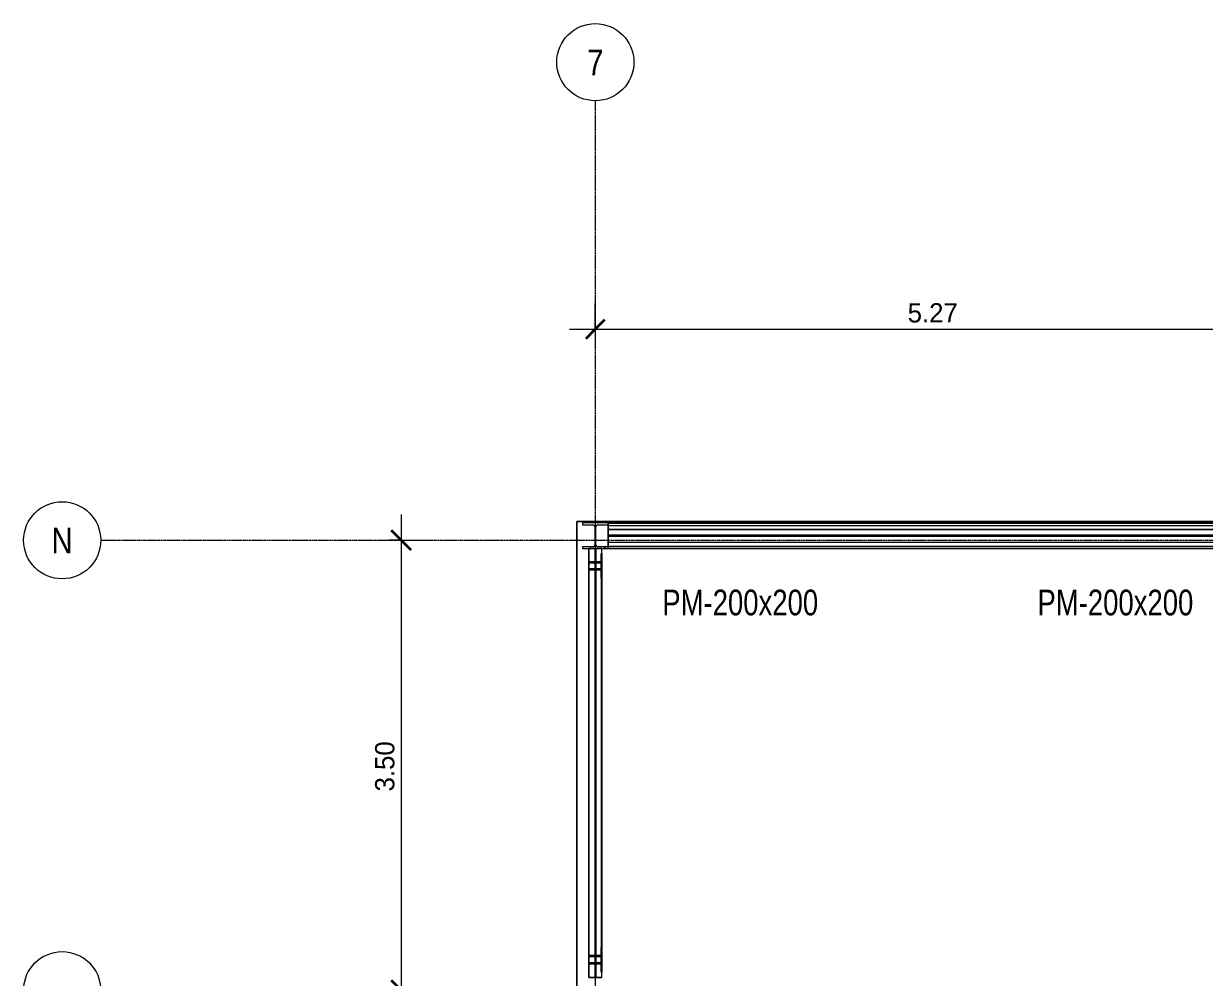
# Model space of a CAD drawing. Header units: centimetres. Extents: x -14155 to 6577, y -1225 to 8033.
# Drawn here: x 3423 to 4342, y 6460 to 7202 of the extents above; entities that cross this region are included whole.
import ezdxf

# ---------------------------------------------------------------- set-up
doc = ezdxf.new("R2010")
doc.units = ezdxf.units.CM
for name, pattern in [('_Overhead', [0.47625, 0.3175, -0.15875]), ('Grid Line', [2.2225, 1.27, -0.3175, 0.3175, -0.3175]), ('Hidden', [0.714375, 0.47625, -0.238125])]:
    doc.linetypes.add(name, pattern=pattern)
for name, color, linetype, lineweight in [('A-ANNO-DIMS', 7, 'Continuous', 9), ('A-ANNO-DIMS-100', 7, 'Continuous', 9), ('A-FLOR', 7, 'Continuous', 9), ('S-BEAM', 7, 'Continuous', 9), ('S-COLS', 7, 'Continuous', 9), ('S-COLS-IDEN', 7, 'Continuous', 9), ('S-GRID', 7, 'Continuous', 9), ('S-GRID-IDEN', 7, 'Continuous', 9)]:
    doc.layers.add(name, color=color, linetype=linetype, lineweight=lineweight)
doc.styles.add('Century Gothic_2', font='GOTHIC.TTF', dxfattribs={"width": 0.8, "height": 20})
doc.styles.add('Century Gothic_3', font='GOTHIC.TTF', dxfattribs={"height": 15})
doc.styles.add('Saira Condensed_1', font='SairaCondensed-Regular.ttf', dxfattribs={"height": 20})
doc.dimstyles.new('FCA_N_Cotas_E100_3', dxfattribs={"dimscale": 30.48, "dimtxt": 15.662524, "dimasz": 0.492126, "dimexe": 0.656168, "dimexo": 0.656168, "dimgap": 0.032808, "dimtad": 1, "dimlfac": 0.01, "dimrnd": 0.01, "dimzin": 0, "dimdsep": 46, "dimtxsty": 'Century Gothic_3', "dimblk1": 'OBLIQUE', "dimblk2": 'OBLIQUE', "dimsah": 1, "dimcen": 0.09, "dimdle": 0.656168, "dimadec": 3, "dimazin": 2, "dimtfac": 1, "dimtdec": 4, "dimtix": 1, "dimtmove": 0, "dimatfit": 3, "dimfxl": 1, "dimtvp": 1, "dimtolj": 1, "dimtzin": 0, "dimarcsym": 2})

# ---------------------------------------------------------------- blocks, each defined once
blk = doc.blocks.new('UC-Perfil universal-Pilar - 200 x 200-V73-N01 - Planta - Detalle planta 01')
at = {"layer": 'S-COLS'}
h = blk.add_hatch(dxfattribs=at)
h.set_pattern_fill('FP_40', color=256, style=0, pattern_type=2)
h.set_pattern_definition([(45, (10342.235, -6803.936), (-25.14472, 25.14472), []), (45, (10342.235, -6765.836), (-25.14472, 25.14472), [])])
h.paths.add_polyline_path([(-0.36, -10), (10, -10), (10, -8.46), (2.01, -8.46), (0.94, -8.01), (0.49, -6.94), (0.49, 6.94), (0.94, 8.01), (2.01, 8.46), (10, 8.46), (10, 10), (-10, 10), (-10, 8.46), (-2.02, 8.46), (-0.94, 8.01), (-0.5, 6.94), (-0.5, -6.94), (-0.94, -8.01), (-2.02, -8.46), (-10, -8.46), (-10, -10)])
at = {"layer": 'S-COLS', "lineweight": 18}
for p, q in [((10, 10), (-10, 10)), ((-10, 10), (-10, 8.46)), ((10, 8.46), (10, 10)), ((-10, 8.46), (-2.02, 8.46)), ((-0.5, 6.94), (-0.5, -6.94)), ((0.49, -6.94), (0.49, 6.94)), ((2.01, 8.46), (10, 8.46)), ((-2.02, -8.46), (-10, -8.46)), ((-10, -8.46), (-10, -10)), ((10, -8.46), (2.01, -8.46)), ((10, -10), (10, -8.46)), ((-10, -10), (10, -10))]:
    blk.add_line(p, q, dxfattribs=at)
for centre, start, end in [((-2.02, 6.94), 0, 90), ((2.01, 6.94), 90, 180), ((-2.02, -6.94), 270, 0), ((2.01, -6.94), 180, 270)]:
    blk.add_arc(centre, 1.52, start, end, dxfattribs=at)
blk = doc.blocks.new('M_W Shapes - 150 x 200-1837127-N01 - Planta - Detalle planta 01')
at = {"layer": 'S-BEAM', "color": 253, "true_color": 0xaaaaaa}
for p, q in [((-168.31, 5), (-168.31, 0.57)), ((-168.31, -5), (-168.31, 5)), ((-168.31, 5), (-168.31, 2.48)), ((-168.31, 2.48), (-168.31, 5)), ((-152.44, 5), (-168.31, 5)), ((-168.31, 5), (165.16, 5)), ((-168.31, 5), (165.16, 5)), ((-168.31, 5), (-152.44, 5)), ((-168.31, 0.5), (-168.31, 2.48)), ((-168.31, 1.97), (-168.31, 2.48)), ((-168.31, 0.5), (-168.31, 1.97)), ((-168.31, 0.5), (-168.31, -0.5)), ((-151.49, 5), (-152.44, 5)), ((-152.44, 5), (-151.49, 5)), ((-139.33, 5), (-151.49, 5)), ((-151.49, 5), (-138.09, 5)), ((-136.99, 5), (-139.33, 5)), ((-138.09, 5), (-135.8, 5)), ((140.39, 5), (-136.99, 5)), ((-135.8, 5), (139.2, 5)), ((139.2, 5), (141.53, 5)), ((142.72, 5), (140.39, 5)), ((141.53, 5), (148.67, 5)), ((148.67, 5), (142.72, 5)), ((149.62, 5), (148.67, 5)), ((148.67, 5), (149.62, 5)), ((165.16, 5), (149.62, 5)), ((149.62, 5), (165.16, 5)), ((165.16, 5), (165.16, 2.48)), ((165.16, 2.48), (165.16, 5)), ((165.16, 0.57), (165.16, 5)), ((165.16, 2.48), (165.16, 1.08)), ((165.16, 2.48), (165.16, 0.57)), ((165.16, 1.08), (165.16, 0.77)), ((165.16, 0.77), (165.16, 0.57)), ((165.16, 0.57), (165.16, 0.5)), ((165.16, 0.57), (165.16, 0.5)), ((165.16, -0.5), (165.16, 0.5)), ((-168.31, -2.48), (-168.31, -0.5)), ((-168.31, -2.48), (-168.31, -0.5)), ((-168.31, -0.57), (-168.31, -5)), ((-168.31, -5), (-168.31, -2.48)), ((-168.31, -2.48), (-168.31, -5)), ((-168.31, -5), (165.16, -5)), ((-168.31, -5), (165.16, -5)), ((-168.31, -5), (-158.55, -5)), ((-168.31, -5), (-158.55, -5)), ((-158.55, -5), (-139.33, -5)), ((-158.55, -5), (-138.09, -5)), ((-139.33, -5), (142.72, -5)), ((-138.09, -5), (141.53, -5)), ((141.53, -5), (154.77, -5)), ((142.72, -5), (153.93, -5)), ((153.93, -5), (165.16, -5)), ((154.77, -5), (165.16, -5)), ((165.16, -0.5), (165.16, -0.57)), ((165.16, -0.5), (165.16, -0.57)), ((165.16, -0.57), (165.16, -1.49)), ((165.16, -0.57), (165.16, -1.08)), ((165.16, -5), (165.16, -0.57)), ((165.16, -1.08), (165.16, -2.48)), ((165.16, -1.49), (165.16, -2.48)), ((165.16, -5), (165.16, -2.48)), ((165.16, -2.48), (165.16, -5))]:
    blk.add_line(p, q, dxfattribs=at)
at = {"layer": 'S-BEAM', "color": 253, "linetype": 'Hidden', "true_color": 0xaaaaaa}
for p, q in [((165.16, 0.5), (-168.31, 0.5)), ((165.16, -0.5), (-168.31, -0.5))]:
    blk.add_line(p, q, dxfattribs=at)
blk = doc.blocks.new('M_W Shapes - 150 x 200-V74-N01 - Planta - Detalle planta 01')
at = {"layer": 'S-BEAM', "color": 253, "true_color": 0xaaaaaa}
for p, q in [((-253.47, 5), (-253.47, 0.57)), ((-253.47, -5), (-253.47, 5)), ((-253.47, 5), (-253.47, 2.48)), ((-253.47, 2.48), (-253.47, 5)), ((253.47, 5), (-253.47, 5)), ((-253.47, 5), (253.47, 5)), ((-253.47, 5), (253.47, 5)), ((-253.47, 5), (253.47, 5)), ((-253.47, 0.5), (-253.47, 2.48)), ((-253.47, 0.5), (-253.47, 2.48)), ((-253.47, 0.5), (-253.47, -0.5)), ((253.47, 5), (253.47, 2.48)), ((253.47, 2.48), (253.47, 5)), ((253.47, 5), (253.47, -5)), ((253.47, 0.57), (253.47, 5)), ((253.47, 2.48), (253.47, 1.97)), ((253.47, 2.48), (253.47, 1.97)), ((253.47, 1.97), (253.47, 0.57)), ((253.47, 1.97), (253.47, 1.49)), ((253.47, 1.49), (253.47, 1.08)), ((253.47, 1.08), (253.47, 0.57)), ((253.47, 0.57), (253.47, 0.5)), ((253.47, 0.57), (253.47, 0.5)), ((253.47, -0.5), (253.47, 0.5)), ((-253.47, -2.48), (-253.47, -0.5)), ((-253.47, -2.48), (-253.47, -0.5)), ((-253.47, -0.57), (-253.47, -5)), ((-253.47, -5), (-253.47, -2.48)), ((-253.47, -2.48), (-253.47, -5)), ((-253.47, -5), (253.47, -5)), ((-253.47, -5), (253.47, -5)), ((-253.47, -5), (253.47, -5)), ((-253.47, -5), (253.47, -5)), ((253.47, -0.5), (253.47, -0.57)), ((253.47, -0.5), (253.47, -0.57)), ((253.47, -0.57), (253.47, -2.48)), ((253.47, -0.57), (253.47, -1.08)), ((253.47, -5), (253.47, -0.57)), ((253.47, -1.08), (253.47, -2.48)), ((253.47, -5), (253.47, -2.48)), ((253.47, -2.48), (253.47, -5))]:
    blk.add_line(p, q, dxfattribs=at)
at = {"layer": 'S-BEAM', "color": 253, "linetype": 'Hidden', "true_color": 0xaaaaaa}
for p, q in [((253.47, 0.5), (-253.47, 0.5)), ((253.47, -0.5), (-253.47, -0.5))]:
    blk.add_line(p, q, dxfattribs=at)
blk = doc.blocks.new('RVR_Tensor angular doble L - d_10 mm-1745225-N01 - Planta - Detalle planta 01')
at = {"layer": 'S-BEAM', "color": 253, "true_color": 0xaaaaaa}
for p, q in [((-4.18, 5.03), (-3.86, 5.03)), ((2.4, 5.03), (-4.18, 5.03)), ((-4.18, 2.48), (-4.18, 5)), ((-4.18, 1.97), (-4.18, 2.46)), ((-4.18, 1.49), (-4.18, 1.95)), ((-4.18, 1.08), (-4.18, 1.48)), ((-4.18, 0.77), (-4.18, 1.07)), ((-4.18, 0.57), (-4.18, 0.76)), ((-4.18, -0.5), (-4.18, 0.5)), ((2.4, 5.03), (-3.86, 5.03)), ((-3.86, 5), (-3.86, 2.48)), ((-3.86, 2.46), (-3.86, 1.97)), ((-3.86, 1.95), (-3.86, 1.49)), ((-3.86, 1.48), (-3.86, 1.08)), ((-3.86, 1.07), (-3.86, 0.77)), ((-3.86, 0.76), (-3.86, 0.57)), ((-3.86, 0.5), (-3.86, -0.5)), ((-3.23, 2.48), (-3.23, 5)), ((-3.23, 5), (-2.91, 5)), ((1.45, 5), (-3.23, 5)), ((-3.23, 1.97), (-3.23, 2.46)), ((-3.23, 1.49), (-3.23, 1.95)), ((-3.23, 1.08), (-3.23, 1.48)), ((-3.23, 0.77), (-3.23, 1.07)), ((-3.23, 0.57), (-3.23, 0.76)), ((-3.23, -0.5), (-3.23, 0.5)), ((-2.91, 5), (-2.91, 2.48)), ((1.45, 5), (-2.91, 5)), ((-2.91, 2.46), (-2.91, 1.97)), ((-2.91, 1.95), (-2.91, 1.49)), ((-2.91, 1.48), (-2.91, 1.08)), ((-2.91, 1.07), (-2.91, 0.77)), ((-2.91, 0.76), (-2.91, 0.57)), ((-2.91, 0.5), (-2.91, -0.5)), ((2.4, 5), (1.45, 5)), ((2.4, 5), (1.45, 5)), ((155.59, 5.03), (2.4, 5.03)), ((155.98, 5.03), (2.4, 5.03)), ((155.59, 5), (2.4, 5)), ((155.98, 5), (2.4, 5)), ((302.24, 5.03), (155.59, 5.03)), ((156.76, 5), (155.59, 5)), ((302.56, 5.03), (155.98, 5.03)), ((157.14, 5), (155.98, 5)), ((296.61, 5), (156.76, 5)), ((297.39, 5), (157.14, 5)), ((302.56, 5), (296.61, 5)), ((302.56, 5), (297.39, 5)), ((302.24, 5.03), (302.56, 5.03)), ((302.24, -4.47), (302.24, 5)), ((302.56, 5), (302.56, -4.97)), ((303.19, 5), (302.56, 5)), ((303.51, 5), (302.56, 5)), ((303.19, 5), (303.51, 5)), ((303.19, -5), (303.19, 5)), ((303.51, 5), (303.51, -4.5)), ((-10.28, -4.97), (-10.28, -4.47)), ((-10.28, -4.47), (-4.18, -4.47)), ((1.45, -4.47), (-10.28, -4.47)), ((-4.66, -4.97), (-10.28, -4.97)), ((-4.66, -4.97), (-10.28, -4.97)), ((-3.86, -4.97), (-4.66, -4.97)), ((1.75, -4.97), (-4.66, -4.97)), ((-4.18, -0.77), (-4.18, -0.57)), ((-4.18, -1.08), (-4.18, -0.77)), ((-4.18, -1.49), (-4.18, -1.09)), ((-4.18, -1.97), (-4.18, -1.5)), ((-4.18, -4.47), (-4.18, -1.98)), ((1.45, -4.47), (-4.18, -4.47)), ((-3.86, -0.57), (-3.86, -0.77)), ((-3.86, -0.78), (-3.86, -1.08)), ((-3.86, -1.09), (-3.86, -1.49)), ((-3.86, -1.51), (-3.86, -1.97)), ((-3.86, -1.98), (-3.86, -4.47)), ((-3.86, -4.5), (-3.86, -4.93)), ((-3.86, -4.97), (1.75, -4.97)), ((-3.23, -0.77), (-3.23, -0.57)), ((-3.23, -1.08), (-3.23, -0.78)), ((-3.23, -1.49), (-3.23, -1.09)), ((-3.23, -1.97), (-3.23, -1.51)), ((-3.23, -4.47), (-3.23, -1.98)), ((-3.23, -4.88), (-3.23, -4.5)), ((3.2, -5), (-3.23, -5)), ((-3.23, -5), (155.59, -5)), ((-2.91, -0.57), (-2.91, -0.77)), ((-2.91, -0.78), (-2.91, -1.08)), ((-2.91, -1.09), (-2.91, -1.49)), ((-2.91, -1.51), (-2.91, -1.97)), ((-2.91, -1.99), (-2.91, -4.47)), ((-2.91, -4.5), (2.4, -4.5)), ((2.4, -4.5), (-2.91, -4.5)), ((2.4, -4.47), (1.45, -4.47)), ((2.4, -4.47), (1.45, -4.47)), ((1.77, -4.97), (2.4, -4.97)), ((2.4, -4.97), (1.77, -4.97)), ((2.72, -4.47), (2.4, -4.47)), ((2.72, -4.47), (2.4, -4.47)), ((2.4, -4.5), (3.15, -4.5)), ((155.98, -4.5), (2.4, -4.5)), ((2.4, -4.97), (154.81, -4.97)), ((147.03, -4.97), (2.4, -4.97)), ((147.03, -4.47), (2.72, -4.47)), ((154.42, -4.47), (2.72, -4.47)), ((3.2, -4.5), (3.2, -4.97)), ((163.37, -4.5), (3.2, -4.5)), ((163.37, -5), (3.2, -5)), ((148.2, -4.47), (147.03, -4.47)), ((155.59, -4.97), (147.03, -4.97)), ((155.59, -4.47), (148.2, -4.47)), ((155.59, -4.47), (154.42, -4.47)), ((154.81, -4.97), (163.37, -4.97)), ((279.5, -4.47), (155.59, -4.47)), ((162.98, -4.47), (155.59, -4.47)), ((279.5, -4.97), (155.59, -4.97)), ((155.59, -5), (296.61, -5)), ((164.53, -4.5), (155.98, -4.5)), ((294.28, -4.47), (162.98, -4.47)), ((171.92, -4.5), (163.37, -4.5)), ((163.37, -4.97), (295.06, -4.97)), ((309.62, -5), (163.37, -5)), ((297.39, -4.5), (164.53, -4.5)), ((302.56, -4.5), (171.92, -4.5)), ((296.13, -4.47), (279.5, -4.47)), ((296.13, -4.97), (279.5, -4.97)), ((302.24, -4.47), (294.28, -4.47)), ((295.06, -4.97), (302.56, -4.97)), ((296.13, -4.47), (302.24, -4.47)), ((296.13, -4.97), (296.13, -4.47)), ((302.56, -4.97), (296.13, -4.97)), ((296.61, -5), (303.19, -5)), ((302.56, -4.5), (297.39, -4.5)), ((303.51, -4.5), (302.56, -4.5)), ((309.62, -4.5), (302.56, -4.5)), ((307.82, -5), (303.19, -5)), ((303.51, -4.5), (307.82, -4.5)), ((307.82, -4.5), (309.62, -4.5)), ((309.62, -5), (307.82, -5)), ((309.62, -4.5), (309.62, -5))]:
    blk.add_line(p, q, dxfattribs=at)
blk = doc.blocks.new('RVR_Tensor angular doble L - d_10 mm-1745273-N01 - Planta - Detalle planta 01')
at = {"layer": 'S-BEAM', "color": 253, "true_color": 0xaaaaaa}
for p, q in [((-10.28, 4.47), (-10.28, 4.97)), ((-10.28, 4.97), (-4.66, 4.97)), ((-10.28, 4.97), (-4.66, 4.97)), ((-4.18, 4.47), (-10.28, 4.47)), ((-10.28, 4.47), (1.45, 4.47)), ((-4.66, 4.97), (-3.86, 4.97)), ((-4.66, 4.97), (1.75, 4.97)), ((-4.18, 2.48), (-4.18, 4.47)), ((-4.18, 4.47), (1.45, 4.47)), ((-4.18, 1.97), (-4.18, 2.46)), ((-4.18, 1.49), (-4.18, 1.95)), ((-4.18, 1.08), (-4.18, 1.48)), ((-4.18, 0.77), (-4.18, 1.07)), ((-4.18, 0.57), (-4.18, 0.76)), ((-4.18, -0.5), (-4.18, 0.5)), ((1.75, 4.97), (-3.86, 4.97)), ((-3.86, 4.93), (-3.86, 4.5)), ((-3.86, 4.47), (-3.86, 2.48)), ((-3.86, 2.46), (-3.86, 1.97)), ((-3.86, 1.95), (-3.86, 1.49)), ((-3.86, 1.48), (-3.86, 1.08)), ((-3.86, 1.07), (-3.86, 0.77)), ((-3.86, 0.76), (-3.86, 0.57)), ((-3.86, 0.5), (-3.86, -0.5)), ((-3.23, 5), (3.2, 5)), ((149.37, 5), (-3.23, 5)), ((-3.23, 4.5), (-3.23, 4.88)), ((-3.23, 2.48), (-3.23, 4.47)), ((-3.23, 1.97), (-3.23, 2.46)), ((-3.23, 1.49), (-3.23, 1.95)), ((-3.23, 1.08), (-3.23, 1.48)), ((-3.23, 0.77), (-3.23, 1.07)), ((-3.23, 0.57), (-3.23, 0.76)), ((-3.23, -0.5), (-3.23, 0.5)), ((2.4, 4.5), (-2.91, 4.5)), ((-2.91, 4.5), (2.4, 4.5)), ((-2.91, 4.47), (-2.91, 2.48)), ((-2.91, 2.46), (-2.91, 1.97)), ((-2.91, 1.95), (-2.91, 1.49)), ((-2.91, 1.48), (-2.91, 1.08)), ((-2.91, 1.07), (-2.91, 0.77)), ((-2.91, 0.76), (-2.91, 0.57)), ((-2.91, 0.5), (-2.91, -0.5)), ((1.45, 4.47), (2.4, 4.47)), ((1.45, 4.47), (2.4, 4.47)), ((2.4, 4.97), (1.77, 4.97)), ((1.77, 4.97), (2.4, 4.97)), ((148.59, 4.97), (2.4, 4.97)), ((2.4, 4.97), (140.81, 4.97)), ((3.15, 4.5), (2.4, 4.5)), ((2.4, 4.5), (149.76, 4.5)), ((2.4, 4.47), (2.72, 4.47)), ((2.4, 4.47), (2.72, 4.47)), ((2.72, 4.47), (140.81, 4.47)), ((2.72, 4.47), (148.2, 4.47)), ((3.2, 5), (157.15, 5)), ((3.2, 4.97), (3.2, 4.5)), ((3.2, 4.5), (157.15, 4.5)), ((140.81, 4.97), (149.37, 4.97)), ((140.81, 4.47), (141.98, 4.47)), ((141.98, 4.47), (149.37, 4.47)), ((148.2, 4.47), (149.37, 4.47)), ((157.15, 4.97), (148.59, 4.97)), ((290.4, 5), (149.37, 5)), ((149.37, 4.97), (273.28, 4.97)), ((149.37, 4.47), (273.28, 4.47)), ((149.37, 4.47), (156.76, 4.47)), ((149.76, 4.5), (158.32, 4.5)), ((156.76, 4.47), (288.06, 4.47)), ((157.15, 5), (305.95, 5)), ((288.84, 4.97), (157.15, 4.97)), ((157.15, 4.5), (165.71, 4.5)), ((158.32, 4.5), (291.17, 4.5)), ((165.71, 4.5), (302.56, 4.5)), ((273.28, 4.97), (295.93, 4.97)), ((273.28, 4.47), (295.93, 4.47)), ((288.06, 4.47), (302.24, 4.47)), ((302.56, 4.97), (288.84, 4.97)), ((303.19, 5), (290.4, 5)), ((291.17, 4.5), (302.56, 4.5)), ((295.93, 4.97), (296.13, 4.97)), ((295.93, 4.47), (296.13, 4.47)), ((296.13, 4.97), (296.28, 4.97)), ((296.13, 4.47), (296.13, 4.97)), ((296.28, 4.47), (296.13, 4.47)), ((296.28, 4.97), (302.56, 4.97)), ((302.24, 4.47), (296.28, 4.47)), ((302.24, -5), (302.24, 4.47)), ((302.56, 4.97), (302.56, -5)), ((302.56, 4.5), (303.51, 4.5)), ((302.56, 4.5), (305.95, 4.5)), ((303.19, -5), (303.19, 5)), ((303.19, 5), (309.62, 5)), ((303.51, 4.5), (303.51, -5)), ((309.62, 4.5), (303.51, 4.5)), ((305.95, 5), (309.62, 5)), ((305.95, 4.5), (309.62, 4.5)), ((309.62, 5), (309.62, 4.5)), ((-4.18, -0.77), (-4.18, -0.57)), ((-4.18, -1.08), (-4.18, -0.77)), ((-4.18, -1.49), (-4.18, -1.09)), ((-4.18, -1.97), (-4.18, -1.5)), ((-4.18, -5), (-4.18, -1.98)), ((-3.86, -5.03), (-4.18, -5.03)), ((-4.18, -5.03), (2.4, -5.03)), ((-3.86, -0.57), (-3.86, -0.77)), ((-3.86, -0.77), (-3.86, -1.08)), ((-3.86, -1.09), (-3.86, -1.49)), ((-3.86, -1.5), (-3.86, -1.97)), ((-3.86, -1.98), (-3.86, -5)), ((-3.86, -5.03), (2.4, -5.03)), ((-3.23, -0.77), (-3.23, -0.57)), ((-3.23, -1.08), (-3.23, -0.78)), ((-3.23, -1.49), (-3.23, -1.09)), ((-3.23, -1.97), (-3.23, -1.51)), ((-3.23, -5), (-3.23, -1.98)), ((-2.91, -5), (-3.23, -5)), ((-3.23, -5), (1.45, -5)), ((-2.91, -0.57), (-2.91, -0.77)), ((-2.91, -0.78), (-2.91, -1.08)), ((-2.91, -1.09), (-2.91, -1.49)), ((-2.91, -1.51), (-2.91, -1.97)), ((-2.91, -1.98), (-2.91, -5)), ((-2.91, -5), (1.45, -5)), ((1.45, -5), (2.4, -5)), ((1.45, -5), (2.4, -5)), ((2.4, -5), (149.37, -5)), ((2.4, -5), (149.76, -5)), ((2.4, -5.03), (149.37, -5.03)), ((2.4, -5.03), (149.76, -5.03)), ((149.37, -5), (150.54, -5)), ((149.37, -5.03), (302.24, -5.03)), ((149.76, -5), (150.93, -5)), ((149.76, -5.03), (302.56, -5.03)), ((150.54, -5), (290.4, -5)), ((150.93, -5), (291.17, -5)), ((290.4, -5), (302.56, -5)), ((291.17, -5), (302.56, -5)), ((302.56, -5.03), (302.24, -5.03)), ((302.56, -5), (303.19, -5)), ((302.56, -5), (303.51, -5)), ((303.51, -5), (303.19, -5))]:
    blk.add_line(p, q, dxfattribs=at)
blk = doc.blocks.new('Costanera Perfil Z - Parametrizado - h_20cm-1746460-N01 - Planta - Detalle planta 01')
at = {"layer": 'S-BEAM', "color": 253, "true_color": 0xaaaaaa}
for p, q in [((-9.7, 253.47), (-10, 253.47)), ((-10, 253.47), (-8.46, 253.47)), ((-10, 253.47), (-10, -253.47)), ((-10, 253.47), (-10, -253.47)), ((-8.46, 253.47), (-9.7, 253.47)), ((-9.7, 253.47), (-8.46, 253.47)), ((-8.46, 253.47), (-9.7, 253.47)), ((-9.7, 253.47), (-9.7, -253.47)), ((-9.7, 253.47), (-9.7, -253.47)), ((-5, 253.47), (-8.46, 253.47)), ((-8.46, 253.47), (-8.05, 253.47)), ((-8.05, 253.47), (-8.46, 253.47)), ((-8.46, 253.47), (-5, 253.47)), ((-8.05, 253.47), (-8.05, -253.47)), ((-8.05, 253.47), (-8.05, -253.47)), ((-0.57, 253.47), (-5, 253.47)), ((-5, 253.47), (-0.57, 253.47)), ((0.5, 253.47), (-0.5, 253.47)), ((-0.5, 253.47), (0.5, 253.47)), ((5, 253.47), (0.56, 253.47)), ((0.56, 253.47), (5, 253.47)), ((8.05, 253.47), (5, 253.47)), ((5, 253.47), (8.05, 253.47)), ((8.46, 253.47), (8.05, 253.47)), ((8.05, 253.47), (8.46, 253.47)), ((8.46, 253.47), (8.05, 253.47)), ((8.05, 253.47), (8.46, 253.47)), ((8.05, 253.47), (8.05, -253.47)), ((8.05, 253.47), (8.05, -253.47)), ((9.7, 253.47), (8.46, 253.47)), ((8.46, 253.47), (9.7, 253.47)), ((9.7, 253.47), (8.46, 253.47)), ((10, 253.47), (9.7, 253.47)), ((9.7, 253.47), (9.7, -253.47)), ((9.7, 253.47), (9.7, -253.47)), ((10, -253.47), (10, 253.47)), ((10, 253.47), (10, -253.47)), ((-8.46, -253.47), (-10, -253.47)), ((-10, -253.47), (-9.7, -253.47)), ((-9.7, -253.47), (-8.46, -253.47)), ((-8.46, -253.47), (-9.7, -253.47)), ((-9.7, -253.47), (-8.46, -253.47)), ((-5, -253.47), (-8.46, -253.47)), ((-8.46, -253.47), (-8.05, -253.47)), ((-8.05, -253.47), (-8.46, -253.47)), ((-8.46, -253.47), (-5, -253.47)), ((-0.57, -253.47), (-5, -253.47)), ((-5, -253.47), (-0.57, -253.47)), ((0.5, -253.47), (-0.5, -253.47)), ((-0.5, -253.47), (0.5, -253.47)), ((5, -253.47), (0.56, -253.47)), ((0.56, -253.47), (5, -253.47)), ((8.05, -253.47), (5, -253.47)), ((5, -253.47), (8.05, -253.47)), ((8.46, -253.47), (8.05, -253.47)), ((8.05, -253.47), (8.46, -253.47)), ((8.46, -253.47), (8.05, -253.47)), ((8.05, -253.47), (8.46, -253.47)), ((8.46, -253.47), (9.7, -253.47)), ((9.7, -253.47), (8.46, -253.47)), ((8.46, -253.47), (9.7, -253.47)), ((9.7, -253.47), (10, -253.47))]:
    blk.add_line(p, q, dxfattribs=at)
blk = doc.blocks.new('Costanera Perfil Z - Parametrizado - h_20cm-V88-N01 - Planta - Detalle planta 01')
at = {"layer": 'S-BEAM', "color": 253, "true_color": 0xaaaaaa}
for p, q in [((-9.7, 253.47), (-10, 253.47)), ((-10, 253.47), (-9.7, 253.47)), ((-10, 253.47), (-10, -253.47)), ((-10, 253.47), (-10, -253.47)), ((-8.46, 253.47), (-9.7, 253.47)), ((-9.7, 253.47), (-8.46, 253.47)), ((-8.46, 253.47), (-9.7, 253.47)), ((-9.7, 253.47), (-8.46, 253.47)), ((-9.7, 253.47), (-9.7, -253.47)), ((-9.7, 253.47), (-9.7, -253.47)), ((-8.05, 253.47), (-8.46, 253.47)), ((-8.46, 253.47), (-8.05, 253.47)), ((-8.05, 253.47), (-8.46, 253.47)), ((-8.46, 253.47), (-8.05, 253.47)), ((-5, 253.47), (-8.05, 253.47)), ((-8.05, 253.47), (-5, 253.47)), ((-8.05, 253.47), (-8.05, -253.47)), ((-8.05, 253.47), (-8.05, -253.47)), ((-0.57, 253.47), (-5, 253.47)), ((-5, 253.47), (-0.57, 253.47)), ((0.5, 253.47), (-0.5, 253.47)), ((-0.5, 253.47), (0.5, 253.47)), ((5, 253.47), (0.57, 253.47)), ((0.57, 253.47), (5, 253.47)), ((8.05, 253.47), (5, 253.47)), ((5, 253.47), (8.05, 253.47)), ((8.46, 253.47), (8.05, 253.47)), ((8.05, 253.47), (8.46, 253.47)), ((8.46, 253.47), (8.05, 253.47)), ((8.05, 253.47), (8.46, 253.47)), ((8.05, 253.47), (8.05, -253.47)), ((8.05, 253.47), (8.05, -253.47)), ((9.7, 253.47), (8.46, 253.47)), ((8.46, 253.47), (9.7, 253.47)), ((9.7, 253.47), (8.46, 253.47)), ((8.46, 253.47), (9.7, 253.47)), ((10, 253.47), (9.7, 253.47)), ((9.7, 253.47), (10, 253.47)), ((9.7, 253.47), (9.7, -253.47)), ((9.7, 253.47), (9.7, -253.47)), ((10, -253.47), (10, 253.47)), ((10, 253.47), (10, -253.47)), ((-9.7, -253.47), (-10, -253.47)), ((-10, -253.47), (-9.7, -253.47)), ((-8.46, -253.47), (-9.7, -253.47)), ((-9.7, -253.47), (-8.46, -253.47)), ((-8.46, -253.47), (-9.7, -253.47)), ((-9.7, -253.47), (-8.46, -253.47)), ((-8.05, -253.47), (-8.46, -253.47)), ((-8.46, -253.47), (-8.05, -253.47)), ((-8.05, -253.47), (-8.46, -253.47)), ((-8.46, -253.47), (-8.05, -253.47)), ((-5, -253.47), (-8.05, -253.47)), ((-8.05, -253.47), (-5, -253.47)), ((-0.57, -253.47), (-5, -253.47)), ((-5, -253.47), (-0.57, -253.47)), ((0.5, -253.47), (-0.5, -253.47)), ((-0.5, -253.47), (0.5, -253.47)), ((5, -253.47), (0.57, -253.47)), ((0.57, -253.47), (5, -253.47)), ((8.05, -253.47), (5, -253.47)), ((5, -253.47), (8.05, -253.47)), ((8.46, -253.47), (8.05, -253.47)), ((8.05, -253.47), (8.46, -253.47)), ((8.46, -253.47), (8.05, -253.47)), ((8.05, -253.47), (8.46, -253.47)), ((9.7, -253.47), (8.46, -253.47)), ((8.46, -253.47), (9.7, -253.47)), ((9.7, -253.47), (8.46, -253.47)), ((8.46, -253.47), (9.7, -253.47)), ((10, -253.47), (9.7, -253.47)), ((9.7, -253.47), (10, -253.47))]:
    blk.add_line(p, q, dxfattribs=at)
blk = doc.blocks.new('Grid - 3mm-1819951-N01 - Planta - Detalle planta 01')
at = {"layer": 'S-GRID-IDEN', "color": 253, "true_color": 0xaaaaaa}
blk.add_circle((0, 0), 0.3, dxfattribs=at)
blk = doc.blocks.new('DIMBLOCK39-N01 - Planta - Detalle planta 01')
at = {"layer": 'A-ANNO-DIMS-100'}
for p, q in [((3717.07, 6820.44), (3717.07, 6450.44)), ((3717.07, 6800.44), (3707.68, 6800.44)), ((3717.07, 6800.44), (3737.07, 6800.44)), ((3717.07, 6450.44), (3707.68, 6450.44)), ((3717.07, 6450.44), (3737.07, 6450.44))]:
    blk.add_line(p, q, dxfattribs=at)
at = {"layer": 'A-ANNO-DIMS-100', "lineweight": 35}
for p, q in [((3717.07, 6800.44), (3709.57, 6807.94)), ((3717.07, 6800.44), (3724.57, 6792.94)), ((3717.07, 6450.44), (3709.57, 6457.94)), ((3717.07, 6450.44), (3724.57, 6442.94))]:
    blk.add_line(p, q, dxfattribs=at)
at = {"layer": 'A-ANNO-DIMS-100', "color": 0, "insert": (3696.85, 6605.06), "char_height": 15, "width": 48.9267, "attachment_point": 1, "rotation": 90, "line_spacing_factor": 0.984502, "style": 'Century Gothic_3'}
blk.add_mtext('3.50', dxfattribs=at)
blk = doc.blocks.new('_Oblique')
at = {"color": 0, "linetype": 'ByBlock', "lineweight": -2}
blk.add_line((-0.5, -0.5), (0.5, 0.5), dxfattribs=at)
blk = doc.blocks.new('DIMBLOCK42-N01 - Planta - Detalle planta 01')
at = {"layer": 'A-ANNO-DIMS-100'}
for p, q in [((3868.25, 6964.63), (3868.25, 6984.63)), ((4395.19, 6964.63), (4395.19, 6984.63)), ((3848.25, 6964.63), (4395.19, 6964.63)), ((3868.25, 6964.63), (3868.25, 6955.24)), ((4395.19, 6964.63), (4395.19, 6955.24))]:
    blk.add_line(p, q, dxfattribs=at)
at = {"layer": 'A-ANNO-DIMS-100', "lineweight": 35}
for p, q in [((3868.25, 6964.63), (3875.75, 6972.13)), ((4395.19, 6964.63), (4402.69, 6972.13)), ((3868.25, 6964.63), (3860.75, 6957.13)), ((4395.19, 6964.63), (4387.69, 6957.13))]:
    blk.add_line(p, q, dxfattribs=at)
at = {"layer": 'A-ANNO-DIMS-100', "color": 0, "insert": (4111.34, 6984.86), "char_height": 15, "width": 48.9267, "attachment_point": 1, "line_spacing_factor": 0.984502, "style": 'Century Gothic_3'}
blk.add_mtext('5.27', dxfattribs=at)

msp = doc.modelspace()

# ---------------------------------------------------------------- linework, layer by layer
at = {"layer": 'A-FLOR', "color": 8, "linetype": '_Overhead', "true_color": 0x808080}
for p, q in [((3853.758, 6078.181), (3853.758, 6815.081)), ((3853.758, 6815.081), (5240.066, 6815.081)), ((5240.066, 6815.081), (3853.758, 6815.081)), ((3853.758, 6815.081), (3853.758, 6078.181))]:
    msp.add_line(p, q, dxfattribs=at)
at = {"layer": 'S-GRID', "color": 253, "linetype": 'Grid Line', "true_color": 0xaaaaaa}
for p, q in [((3868.254, 7142.338), (3868.254, 5851.069)), ((3483.312, 6800.445), (5641.21, 6800.445))]:
    msp.add_line(p, q, dxfattribs=at)

# ---------------------------------------------------------------- block references
at = {"layer": 'S-BEAM', "color": 253, "true_color": 0xaaaaaa}
for name, p, rotation in [('Costanera Perfil Z - Parametrizado - h_20cm-1746460-N01 - Planta - Detalle planta 01', (4131.722, 6803.94), 89.9999999999999), ('Costanera Perfil Z - Parametrizado - h_20cm-V88-N01 - Planta - Detalle planta 01', (4131.722, 6803.936), 89.9999999999999), ('M_W Shapes - 150 x 200-1837127-N01 - Planta - Detalle planta 01', (3868.254, 6628.767), 90), ('RVR_Tensor angular doble L - d_10 mm-1745273-N01 - Planta - Detalle planta 01', (3868.254, 6779.836), 269.9999999999997), ('RVR_Tensor angular doble L - d_10 mm-1745225-N01 - Planta - Detalle planta 01', (3868.254, 6474.877), 89.99999999999974)]:
    msp.add_blockref(name, p, dxfattribs=dict(at, rotation=rotation))
msp.add_blockref('M_W Shapes - 150 x 200-V74-N01 - Planta - Detalle planta 01', (4131.722, 6803.936), dxfattribs=at)
at = {"layer": 'S-COLS'}
msp.add_blockref('UC-Perfil universal-Pilar - 200 x 200-V73-N01 - Planta - Detalle planta 01', (3868.254, 6803.936), dxfattribs=at)
at = {"layer": 'S-GRID-IDEN', "color": 253, "true_color": 0xaaaaaa, "xscale": 99.99999999999993, "yscale": 99.99999999999993, "zscale": 99.99999999999993}
for p, rotation in [((3868.254, 7172.338), 180), ((3453.312, 6800.445), 269.9999999999996), ((3453.312, 6450.445), 269.9999999999996)]:
    msp.add_blockref('Grid - 3mm-1819951-N01 - Planta - Detalle planta 01', p, dxfattribs=dict(at, rotation=rotation))

# ---------------------------------------------------------------- texts
at = {"layer": 'S-COLS-IDEN', "char_height": 20, "width": 157.13075, "attachment_point": 1, "style": 'Century Gothic_2'}
for insert in [(3920.378, 6762.042), (4212.356, 6762.042)]:
    msp.add_mtext('PM-200x200', dxfattribs=dict(at, insert=insert))
at = {"layer": 'S-GRID-IDEN', "color": 253, "true_color": 0xaaaaaa, "char_height": 20, "attachment_point": 1, "style": 'Saira Condensed_1'}
for s, insert, width in [('7', (3861.927, 7182.189), 14.43037), ('N', (3444.976, 6810.184), 19.2405)]:
    msp.add_mtext(s, dxfattribs=dict(at, insert=insert, width=width))

# ---------------------------------------------------------------- dimensions: what is measured, and where the dimension line sits
at = {"layer": 'A-ANNO-DIMS'}
dim = msp.add_linear_dim(base=(4395.19, 6964.632), p1=(3868.254, 6975.238), p2=(4395.19, 6975.238), dimstyle='FCA_N_Cotas_E100_3', override={"dimpost": '<>', "dimfxl": 526.93624}, dxfattribs=at)
dim.commit()
dim.dimension.update_dxf_attribs({"geometry": 'DIMBLOCK42-N01 - Planta - Detalle planta 01', "text_midpoint": (4131.722, 6973.509)})
dim = msp.add_linear_dim(base=(3717.074, 6450.445), p1=(3727.681, 6800.445), p2=(3727.681, 6450.445), angle=90, dimstyle='FCA_N_Cotas_E100_3', override={"dimpost": '<>', "dimfxl": 350}, dxfattribs=at)
dim.commit()
dim.dimension.update_dxf_attribs({"geometry": 'DIMBLOCK39-N01 - Planta - Detalle planta 01', "text_midpoint": (3708.197, 6625.445)})

doc.saveas('drawing.dxf')
